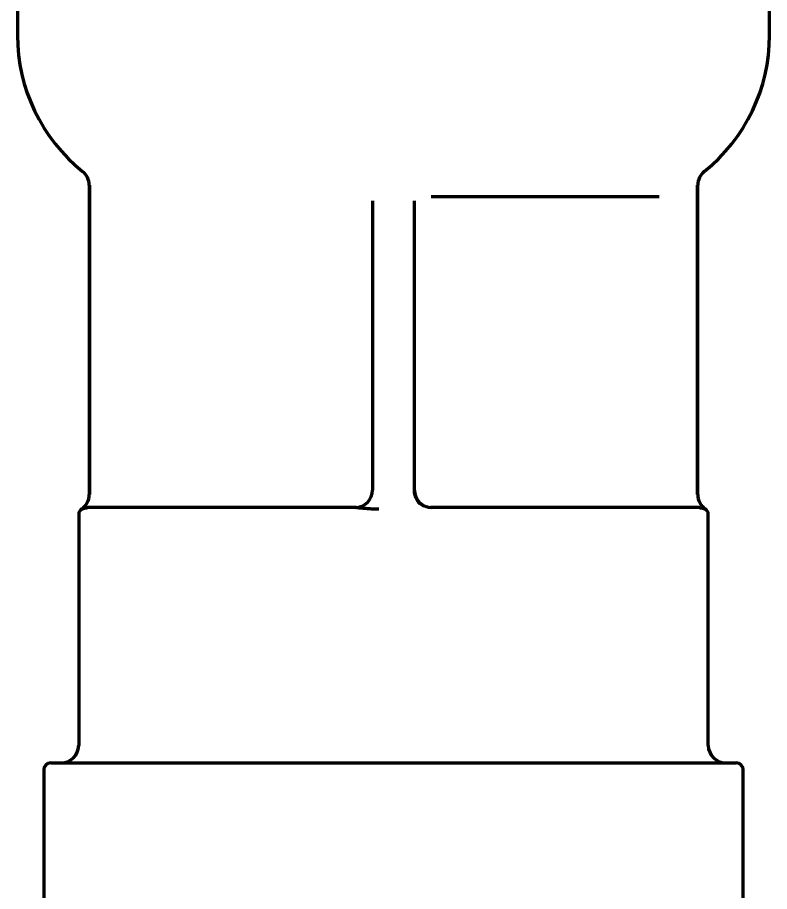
# Model space of a CAD drawing. Header units: inches. Extents: x -3077 to 7201, y 316 to 5463.
# Drawn here: x 3089 to 3110.5, y 1370.88 to 1395.86 of the extents above; entities that cross this region are included whole.
import ezdxf

# ---------------------------------------------------------------- set-up
doc = ezdxf.new("R2010")
doc.units = ezdxf.units.IN

msp = doc.modelspace()

# ---------------------------------------------------------------- linework, layer by layer
at = {"linetype": 'Continuous', "lineweight": 70}
for p, q in [((3089.002, 1420.851), (3089.002, 1395.351)), ((3110.502, 1395.351), (3110.502, 1420.85)), ((3091.052, 1391.068), (3091.052, 1382.225)), ((3091.062, 1391.068), (3091.062, 1382.225)), ((3108.443, 1382.225), (3108.443, 1391.068)), ((3108.452, 1382.225), (3108.452, 1391.068)), ((3099.152, 1390.624), (3099.152, 1382.351)), ((3100.352, 1382.351), (3100.352, 1390.624)), ((3107.343, 1390.733), (3100.825, 1390.733)), ((3098.697, 1381.851), (3091.016, 1381.851)), ((3098.697, 1381.851), (3098.872, 1381.887)), ((3108.489, 1381.851), (3100.808, 1381.851)), ((3090.752, 1381.651), (3090.752, 1375.051)), ((3108.752, 1375.051), (3108.752, 1381.651)), ((3089.752, 1374.351), (3089.752, 1365.751)), ((3089.952, 1374.551), (3109.552, 1374.551)), ((3109.752, 1365.751), (3109.752, 1374.351))]:
    msp.add_line(p, q, dxfattribs=at)
for centre, radius, start, end in [((3094.002, 1395.351), 5, 180, 231.1508), ((3105.502, 1395.351), 5, 308.8492, 0), ((3090.552, 1391.068), 0.5, 0, 51.1508), ((3108.952, 1391.068), 0.5, 128.8492, 180), ((3098.652, 1382.351), 0.5, 270, 0), ((3100.852, 1382.351), 0.5, 180, 270), ((3090.552, 1382.225), 0.5, 304.8499, 0), ((3108.952, 1382.225), 0.5, 180, 235.1501), ((3090.952, 1381.651), 0.2, 124.8499, 180), ((3108.552, 1381.651), 0.2, 0, 55.1501), ((3090.252, 1375.051), 0.5, 270, 0), ((3109.252, 1375.051), 0.5, 180, 270), ((3089.952, 1374.351), 0.2, 90, 180), ((3109.552, 1374.351), 0.2, 0, 90)]:
    msp.add_arc(centre, radius, start, end, dxfattribs=at)
msp.add_ellipse((3100.808, 1382.351), major_axis=(0, -0.5), ratio=0.936268, start_param=4.712389, end_param=5.872103, dxfattribs=at)
for points, knots in [([(3090.848, 1381.815), (3090.85, 1381.815), (3090.855, 1381.816), (3090.866, 1381.82), (3090.871, 1381.822), (3090.881, 1381.825), (3090.886, 1381.827), (3090.899, 1381.831), (3090.906, 1381.833), (3090.922, 1381.838), (3090.931, 1381.84), (3090.95, 1381.844), (3090.961, 1381.846), (3090.98, 1381.849), (3090.986, 1381.85), (3091, 1381.851), (3091.008, 1381.851), (3091.016, 1381.851)], [0, 0, 0, 0, 0.25, 0.25, 0.375, 0.375, 0.5, 0.5, 0.625, 0.625, 0.75, 0.75, 0.875, 0.875, 0.9375, 0.9375, 1, 1, 1, 1]), ([(3098.697, 1381.851), (3098.708, 1381.851), (3098.72, 1381.851), (3098.744, 1381.85), (3098.756, 1381.849), (3098.793, 1381.846), (3098.819, 1381.844), (3098.871, 1381.84), (3098.897, 1381.838), (3098.95, 1381.833), (3098.977, 1381.831), (3099.031, 1381.827), (3099.058, 1381.825), (3099.112, 1381.822), (3099.139, 1381.82), (3099.222, 1381.816), (3099.277, 1381.815), (3099.333, 1381.815)], [0, 0, 0, 0, 0.0625, 0.0625, 0.125, 0.125, 0.25, 0.25, 0.375, 0.375, 0.5, 0.5, 0.625, 0.625, 0.75, 0.75, 1, 1, 1, 1]), ([(3108.489, 1381.851), (3108.497, 1381.851), (3108.504, 1381.851), (3108.518, 1381.85), (3108.525, 1381.849), (3108.543, 1381.846), (3108.554, 1381.844), (3108.574, 1381.84), (3108.582, 1381.838), (3108.598, 1381.833), (3108.605, 1381.831), (3108.618, 1381.827), (3108.624, 1381.825), (3108.634, 1381.822), (3108.638, 1381.82), (3108.649, 1381.816), (3108.654, 1381.815), (3108.657, 1381.815)], [0, 0, 0, 0, 0.0625, 0.0625, 0.125, 0.125, 0.25, 0.25, 0.375, 0.375, 0.5, 0.5, 0.625, 0.625, 0.75, 0.75, 1, 1, 1, 1])]:
    msp.add_open_spline(points, degree=3, knots=knots, dxfattribs=at)

doc.saveas('drawing.dxf')
